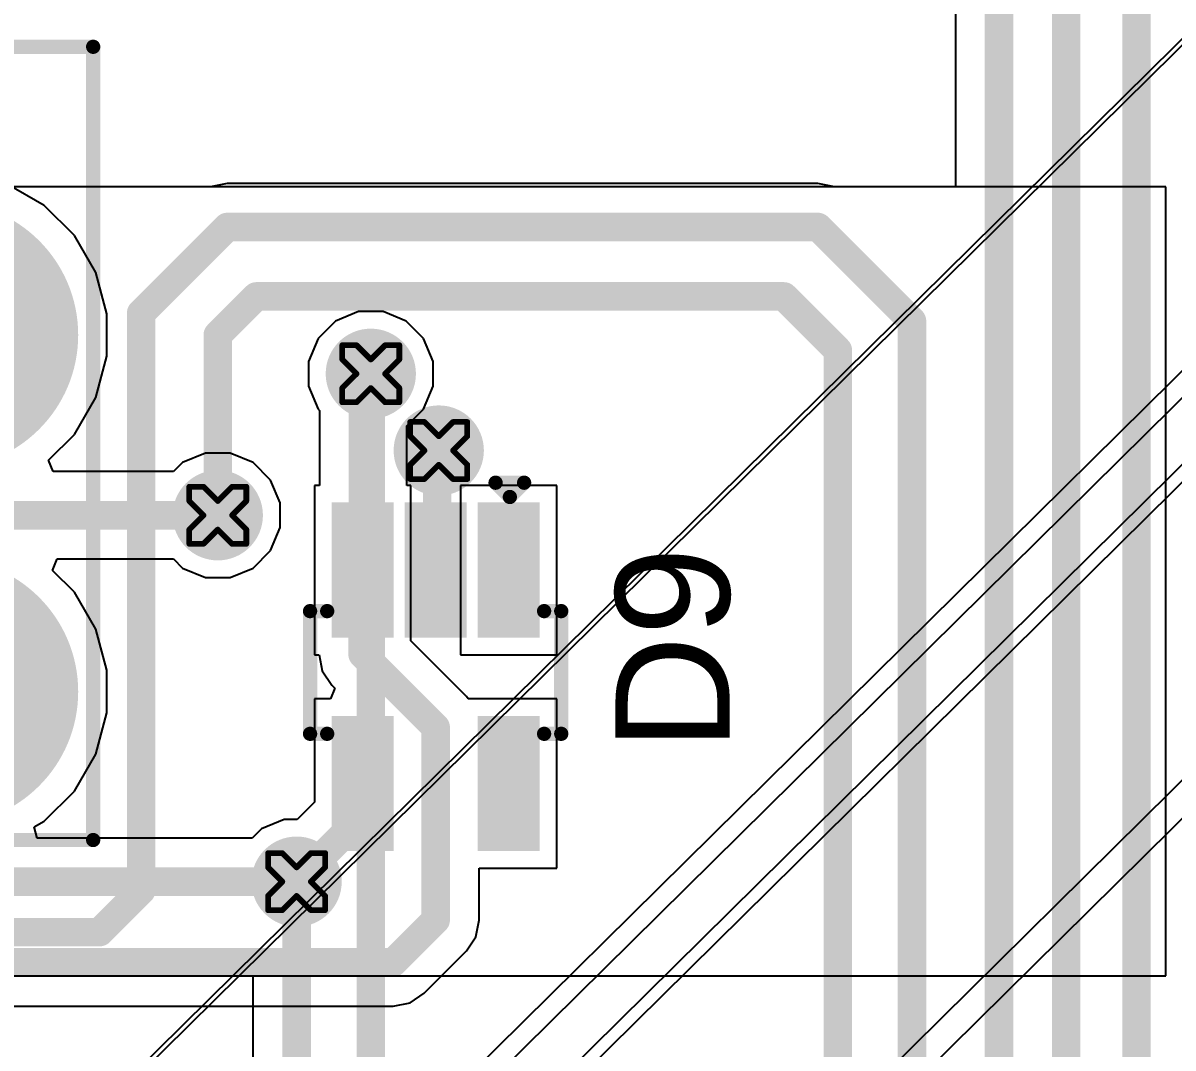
# Model space of a CAD drawing. Header units: inches. Extents: x 0 to 212, y 0 to 208.
# Drawn here: x 4.5546 to 4.9575, y 3.0566 to 3.4158 of the extents above; entities that cross this region are included whole.
import ezdxf

# ---------------------------------------------------------------- set-up
doc = ezdxf.new("R2010")
doc.units = ezdxf.units.IN
doc.header["$MEASUREMENT"] = 0
for name, color, linetype in [('Bottom Layer', 5, 'Continuous'), ('Bottom Solder', 6, 'Continuous'), ('Drill Drawing', 1, 'Continuous'), ('Pad Holes', 156, 'Continuous'), ('Top Layer', 1, 'Continuous'), ('Top Overlay', 2, 'Continuous'), ('Top Paste', 8, 'Continuous'), ('Top Solder', 216, 'Continuous'), ('Via Holes', 16, 'Continuous')]:
    doc.layers.add(name, color=color, linetype=linetype)
doc.styles.add('Arial', font='', dxfattribs={"height": 0.2})
doc.styles.get('Arial').set_extended_font_data('Arial')

# ---------------------------------------------------------------- blocks, each defined once
blk = doc.blocks.new('28_UFQFPN__4_4__11')
at = {"layer": 'Top Solder'}
for p in [(-0.06846, 0.06737), (-0.06255, -0.05074), (-0.05074, 0.08706), (-0.05074, -0.06255), (0.06147, -0.06255), (0.06737, 0.08706), (0.08706, 0.06737), (0.08706, -0.05074)]:
    blk.add_line(p, (207.68418, 205.16589), dxfattribs=at)
blk = doc.blocks.new('TC2030_IDC__106')
at = {"layer": 'Bottom Solder'}
h = blk.add_hatch(color=6, dxfattribs=at)
edge = h.paths.add_edge_path()
edge.add_arc((-0.1, 0.1), 0.004, 0, 360)
h = blk.add_hatch(color=6, dxfattribs=at)
edge = h.paths.add_edge_path()
edge.add_arc((0.025, 0.1), 0.004, 0, 360)
h = blk.add_hatch(color=6, dxfattribs=at)
edge = h.paths.add_edge_path()
edge.add_arc((0.1, 0.04), 0.004, 0, 360)
h = blk.add_hatch(color=6, dxfattribs=at)
edge = h.paths.add_edge_path()
edge.add_arc((-0.1, 0), 0.004, 0, 360)
h = blk.add_hatch(color=6, dxfattribs=at)
edge = h.paths.add_edge_path()
edge.add_arc((0.1, -0.04), 0.004, 0, 360)
h = blk.add_hatch(color=6, dxfattribs=at)
edge = h.paths.add_edge_path()
edge.add_arc((-0.1, -0.1), 0.004, 0, 360)
h = blk.add_hatch(color=6, dxfattribs=at)
edge = h.paths.add_edge_path()
edge.add_arc((0.025, -0.1), 0.004, 0, 360)
at = {"layer": 'Pad Holes'}
h = blk.add_hatch(color=7, dxfattribs=at)
edge = h.paths.add_edge_path()
edge.add_arc((-0.1, 0.1), 0.04675, 0, 360)
h = blk.add_hatch(color=7, dxfattribs=at)
edge = h.paths.add_edge_path()
edge.add_arc((0.025, 0.1), 0.04675, 0, 360)
h = blk.add_hatch(color=7, dxfattribs=at)
edge = h.paths.add_edge_path()
edge.add_arc((0.1, 0.04), 0.01951, 0, 360)
h = blk.add_hatch(color=7, dxfattribs=at)
edge = h.paths.add_edge_path()
edge.add_arc((-0.1, 0), 0.01951, 0, 360)
h = blk.add_hatch(color=7, dxfattribs=at)
edge = h.paths.add_edge_path()
edge.add_arc((0.1, -0.04), 0.01951, 0, 360)
h = blk.add_hatch(color=7, dxfattribs=at)
edge = h.paths.add_edge_path()
edge.add_arc((-0.1, -0.1), 0.04675, 0, 360)
h = blk.add_hatch(color=7, dxfattribs=at)
edge = h.paths.add_edge_path()
edge.add_arc((0.025, -0.1), 0.04675, 0, 360)
at = {"layer": 'Top Layer'}
h = blk.add_hatch(color=1, dxfattribs=at)
edge = h.paths.add_edge_path()
edge.add_arc((-0.05, 0.025), 0.01549, 0, 360)
h = blk.add_hatch(color=1, dxfattribs=at)
edge = h.paths.add_edge_path()
edge.add_arc((0, 0.025), 0.01549, 0, 360)
h = blk.add_hatch(color=1, dxfattribs=at)
edge = h.paths.add_edge_path()
edge.add_arc((0.05, 0.025), 0.01549, 0, 360)
h = blk.add_hatch(color=1, dxfattribs=at)
edge = h.paths.add_edge_path()
edge.add_arc((-0.05, -0.025), 0.01549, 0, 360)
h = blk.add_hatch(color=1, dxfattribs=at)
edge = h.paths.add_edge_path()
edge.add_arc((-0.05, -0.025), 0.01549, 0, 360)
h = blk.add_hatch(color=1, dxfattribs=at)
edge = h.paths.add_edge_path()
edge.add_arc((0, -0.025), 0.01549, 0, 360)
h = blk.add_hatch(color=1, dxfattribs=at)
edge = h.paths.add_edge_path()
edge.add_arc((0.05, -0.025), 0.01549, 0, 360)
at = {"layer": 'Top Paste'}
h = blk.add_hatch(color=8, dxfattribs=at)
edge = h.paths.add_edge_path()
edge.add_arc((-0.05, 0.025), 0.01549, 0, 360)
h = blk.add_hatch(color=8, dxfattribs=at)
edge = h.paths.add_edge_path()
edge.add_arc((0, 0.025), 0.01549, 0, 360)
h = blk.add_hatch(color=8, dxfattribs=at)
edge = h.paths.add_edge_path()
edge.add_arc((0.05, 0.025), 0.01549, 0, 360)
h = blk.add_hatch(color=8, dxfattribs=at)
edge = h.paths.add_edge_path()
edge.add_arc((-0.05, -0.025), 0.01549, 0, 360)
h = blk.add_hatch(color=8, dxfattribs=at)
edge = h.paths.add_edge_path()
edge.add_arc((-0.05, -0.025), 0.01549, 0, 360)
h = blk.add_hatch(color=8, dxfattribs=at)
edge = h.paths.add_edge_path()
edge.add_arc((0, -0.025), 0.01549, 0, 360)
h = blk.add_hatch(color=8, dxfattribs=at)
edge = h.paths.add_edge_path()
edge.add_arc((0.05, -0.025), 0.01549, 0, 360)
at = {"layer": 'Top Solder'}
h = blk.add_hatch(color=216, dxfattribs=at)
edge = h.paths.add_edge_path()
edge.add_arc((-0.1, 0.1), 0.004, 0, 360)
h = blk.add_hatch(color=216, dxfattribs=at)
edge = h.paths.add_edge_path()
edge.add_arc((0.025, 0.1), 0.004, 0, 360)
h = blk.add_hatch(color=216, dxfattribs=at)
edge = h.paths.add_edge_path()
edge.add_arc((-0.05, 0.025), 0.01949, 0, 360)
h = blk.add_hatch(color=216, dxfattribs=at)
edge = h.paths.add_edge_path()
edge.add_arc((0, 0.025), 0.01949, 0, 360)
h = blk.add_hatch(color=216, dxfattribs=at)
edge = h.paths.add_edge_path()
edge.add_arc((0.05, 0.025), 0.01949, 0, 360)
h = blk.add_hatch(color=216, dxfattribs=at)
edge = h.paths.add_edge_path()
edge.add_arc((0.1, 0.04), 0.004, 0, 360)
h = blk.add_hatch(color=216, dxfattribs=at)
edge = h.paths.add_edge_path()
edge.add_arc((-0.1, 0), 0.004, 0, 360)
h = blk.add_hatch(color=216, dxfattribs=at)
edge = h.paths.add_edge_path()
edge.add_arc((-0.05, -0.025), 0.01949, 0, 360)
h = blk.add_hatch(color=216, dxfattribs=at)
edge = h.paths.add_edge_path()
edge.add_arc((-0.05, -0.025), 0.01949, 0, 360)
h = blk.add_hatch(color=216, dxfattribs=at)
edge = h.paths.add_edge_path()
edge.add_arc((0, -0.025), 0.01949, 0, 360)
h = blk.add_hatch(color=216, dxfattribs=at)
edge = h.paths.add_edge_path()
edge.add_arc((0.05, -0.025), 0.01949, 0, 360)
h = blk.add_hatch(color=216, dxfattribs=at)
edge = h.paths.add_edge_path()
edge.add_arc((0.1, -0.04), 0.004, 0, 360)
h = blk.add_hatch(color=216, dxfattribs=at)
edge = h.paths.add_edge_path()
edge.add_arc((-0.1, -0.1), 0.004, 0, 360)
h = blk.add_hatch(color=216, dxfattribs=at)
edge = h.paths.add_edge_path()
edge.add_arc((0.025, -0.1), 0.004, 0, 360)
at = {"layer": 'Top Overlay'}
for points in [[(-0.152, 0.152, 0.005, 0.005, 0), (0.126, 0.152, 0.005, 0.005, 0)], [(-0.152, 0.152, 0.005, 0.005, 0), (-0.152, -0.152, 0.005, 0.005, 0)], [(0.126, 0.152, 0.005, 0.005, 0), (0.126, -0.152, 0.005, 0.005, 0)], [(-0.05, -0.046, 0.005, 0.005, 0), (-0.055, -0.051, 0.005, 0.005, 0)], [(-0.05, -0.046, 0.005, 0.005, 0), (-0.045, -0.051, 0.005, 0.005, 0)], [(-0.055, -0.051, 0.005, 0.005, 0), (-0.045, -0.051, 0.005, 0.005, 0)], [(-0.152, -0.152, 0.005, 0.005, 0), (0.126, -0.152, 0.005, 0.005, 0)]]:
    blk.add_lwpolyline(points, format="xyseb", dxfattribs=at)
for points in [[(-0.15325, 0.152, 0.0025, 0.0025, 1), (-0.15075, 0.152, 0.0025, 0.0025, 1)], [(-0.15325, 0.152, 0.0025, 0.0025, 1), (-0.15075, 0.152, 0.0025, 0.0025, 1)], [(0.12475, 0.152, 0.0025, 0.0025, 1), (0.12725, 0.152, 0.0025, 0.0025, 1)], [(0.12475, 0.152, 0.0025, 0.0025, 1), (0.12725, 0.152, 0.0025, 0.0025, 1)], [(-0.05125, -0.046, 0.0025, 0.0025, 1), (-0.04875, -0.046, 0.0025, 0.0025, 1)], [(-0.05125, -0.046, 0.0025, 0.0025, 1), (-0.04875, -0.046, 0.0025, 0.0025, 1)], [(-0.05625, -0.051, 0.0025, 0.0025, 1), (-0.05375, -0.051, 0.0025, 0.0025, 1)], [(-0.05625, -0.051, 0.0025, 0.0025, 1), (-0.05375, -0.051, 0.0025, 0.0025, 1)], [(-0.04625, -0.051, 0.0025, 0.0025, 1), (-0.04375, -0.051, 0.0025, 0.0025, 1)], [(-0.04625, -0.051, 0.0025, 0.0025, 1), (-0.04375, -0.051, 0.0025, 0.0025, 1)], [(-0.15325, -0.152, 0.0025, 0.0025, 1), (-0.15075, -0.152, 0.0025, 0.0025, 1)], [(-0.15325, -0.152, 0.0025, 0.0025, 1), (-0.15075, -0.152, 0.0025, 0.0025, 1)], [(0.12475, -0.152, 0.0025, 0.0025, 1), (0.12725, -0.152, 0.0025, 0.0025, 1)], [(0.12475, -0.152, 0.0025, 0.0025, 1), (0.12725, -0.152, 0.0025, 0.0025, 1)]]:
    blk.add_lwpolyline(points, format="xyseb", close=True, dxfattribs=at)
blk = doc.blocks.new('SOT_323_5_114')
at = {"layer": 'Top Layer'}
for points in [[(-0.05709, 0.03248), (-0.01772, 0.03248), (-0.01772, 0.0187), (-0.05709, 0.0187)], [(0.01772, 0.03248), (0.05709, 0.03248), (0.05709, 0.0187), (0.01772, 0.0187)], [(-0.05709, 0.00689), (-0.01772, 0.00689), (-0.01772, -0.00689), (-0.05709, -0.00689)], [(-0.05709, -0.0187), (-0.01772, -0.0187), (-0.01772, -0.03248), (-0.05709, -0.03248)], [(0.01772, -0.0187), (0.05709, -0.0187), (0.05709, -0.03248), (0.01772, -0.03248)]]:
    blk.add_hatch(color=1, dxfattribs=at).paths.add_polyline_path(points)
at = {"layer": 'Top Paste'}
for points in [[(-0.05709, 0.03248), (-0.01772, 0.03248), (-0.01772, 0.0187), (-0.05709, 0.0187)], [(0.01772, 0.03248), (0.05709, 0.03248), (0.05709, 0.0187), (0.01772, 0.0187)], [(-0.05709, 0.00689), (-0.01772, 0.00689), (-0.01772, -0.00689), (-0.05709, -0.00689)], [(-0.05709, -0.0187), (-0.01772, -0.0187), (-0.01772, -0.03248), (-0.05709, -0.03248)], [(0.01772, -0.0187), (0.05709, -0.0187), (0.05709, -0.03248), (0.01772, -0.03248)]]:
    blk.add_hatch(color=8, dxfattribs=at).paths.add_polyline_path(points)
at = {"layer": 'Top Solder'}
for points in [[(-0.06109, 0.03648), (-0.01372, 0.03648), (-0.01372, 0.0147), (-0.06109, 0.0147)], [(0.01372, 0.03648), (0.06109, 0.03648), (0.06109, 0.0147), (0.01372, 0.0147)], [(-0.06109, 0.01089), (-0.01372, 0.01089), (-0.01372, -0.01089), (-0.06109, -0.01089)], [(-0.06109, -0.0147), (-0.01372, -0.0147), (-0.01372, -0.03648), (-0.06109, -0.03648)], [(0.01372, -0.0147), (0.06109, -0.0147), (0.06109, -0.03648), (0.01372, -0.03648)]]:
    blk.add_hatch(color=216, dxfattribs=at).paths.add_polyline_path(points)
at = {"layer": 'Top Overlay'}
for points in [[(-0.023, 0.038, 0.005, 0.005, 0), (-0.023, 0.044, 0.005, 0.005, 0)], [(0.02, 0.044, 0.005, 0.005, 0), (-0.023, 0.044, 0.005, 0.005, 0)], [(0.02, 0.038, 0.005, 0.005, 0), (0.02, 0.044, 0.005, 0.005, 0)], [(-0.063, 0.026, 0.005, 0.005, 0), (-0.068, 0.031, 0.005, 0.005, 0)], [(-0.068, 0.021, 0.005, 0.005, 0), (-0.068, 0.031, 0.005, 0.005, 0)], [(-0.068, 0.021, 0.005, 0.005, 0), (-0.063, 0.026, 0.005, 0.005, 0)], [(-0.023, -0.044, 0.005, 0.005, 0), (-0.023, -0.038, 0.005, 0.005, 0)], [(0.02, -0.044, 0.005, 0.005, 0), (0.02, -0.038, 0.005, 0.005, 0)], [(0.02, -0.044, 0.005, 0.005, 0), (-0.023, -0.044, 0.005, 0.005, 0)]]:
    blk.add_lwpolyline(points, format="xyseb", dxfattribs=at)
for points in [[(-0.02425, 0.044, 0.0025, 0.0025, 1), (-0.02175, 0.044, 0.0025, 0.0025, 1)], [(-0.02425, 0.044, 0.0025, 0.0025, 1), (-0.02175, 0.044, 0.0025, 0.0025, 1)], [(0.01875, 0.044, 0.0025, 0.0025, 1), (0.02125, 0.044, 0.0025, 0.0025, 1)], [(0.01875, 0.044, 0.0025, 0.0025, 1), (0.02125, 0.044, 0.0025, 0.0025, 1)], [(-0.02425, 0.038, 0.0025, 0.0025, 1), (-0.02175, 0.038, 0.0025, 0.0025, 1)], [(0.01875, 0.038, 0.0025, 0.0025, 1), (0.02125, 0.038, 0.0025, 0.0025, 1)], [(-0.06925, 0.031, 0.0025, 0.0025, 1), (-0.06675, 0.031, 0.0025, 0.0025, 1)], [(-0.06925, 0.031, 0.0025, 0.0025, 1), (-0.06675, 0.031, 0.0025, 0.0025, 1)], [(-0.06425, 0.026, 0.0025, 0.0025, 1), (-0.06175, 0.026, 0.0025, 0.0025, 1)], [(-0.06425, 0.026, 0.0025, 0.0025, 1), (-0.06175, 0.026, 0.0025, 0.0025, 1)], [(-0.06925, 0.021, 0.0025, 0.0025, 1), (-0.06675, 0.021, 0.0025, 0.0025, 1)], [(-0.06925, 0.021, 0.0025, 0.0025, 1), (-0.06675, 0.021, 0.0025, 0.0025, 1)], [(-0.02425, -0.038, 0.0025, 0.0025, 1), (-0.02175, -0.038, 0.0025, 0.0025, 1)], [(0.01875, -0.038, 0.0025, 0.0025, 1), (0.02125, -0.038, 0.0025, 0.0025, 1)], [(-0.02425, -0.044, 0.0025, 0.0025, 1), (-0.02175, -0.044, 0.0025, 0.0025, 1)], [(-0.02425, -0.044, 0.0025, 0.0025, 1), (-0.02175, -0.044, 0.0025, 0.0025, 1)], [(0.01875, -0.044, 0.0025, 0.0025, 1), (0.02125, -0.044, 0.0025, 0.0025, 1)], [(0.01875, -0.044, 0.0025, 0.0025, 1), (0.02125, -0.044, 0.0025, 0.0025, 1)]]:
    blk.add_lwpolyline(points, format="xyseb", close=True, dxfattribs=at)

msp = doc.modelspace()

# ---------------------------------------------------------------- hatches: boundary and pattern name
at = {"layer": 'Bottom Layer'}
h = msp.add_hatch(color=5, dxfattribs=at)
edge = h.paths.add_edge_path()
edge.add_arc((4.67642, 3.29289), 0.01181, 0, 360)
h = msp.add_hatch(color=5, dxfattribs=at)
edge = h.paths.add_edge_path()
edge.add_arc((4.70023, 3.26599), 0.01181, 0, 360)
h = msp.add_hatch(color=5, dxfattribs=at)
edge = h.paths.add_edge_path()
edge.add_arc((4.62281, 3.24329), 0.01181, 0, 360)
h = msp.add_hatch(color=5, dxfattribs=at)
edge = h.paths.add_edge_path()
edge.add_arc((4.65042, 3.11489), 0.01181, 0, 360)
at = {"layer": 'Bottom Solder'}
h = msp.add_hatch(color=6, dxfattribs=at)
edge = h.paths.add_edge_path()
edge.add_arc((4.67642, 3.29289), 0.01581, 0, 360)
h = msp.add_hatch(color=6, dxfattribs=at)
edge = h.paths.add_edge_path()
edge.add_arc((4.70023, 3.26599), 0.01581, 0, 360)
h = msp.add_hatch(color=6, dxfattribs=at)
edge = h.paths.add_edge_path()
edge.add_arc((4.62281, 3.24329), 0.01581, 0, 360)
h = msp.add_hatch(color=6, dxfattribs=at)
edge = h.paths.add_edge_path()
edge.add_arc((4.65042, 3.11489), 0.01581, 0, 360)
at = {"layer": 'Top Layer'}
h = msp.add_hatch(color=1, dxfattribs=at)
edge = h.paths.add_edge_path()
edge.add_arc((4.67642, 3.29289), 0.01181, 0, 360)
h = msp.add_hatch(color=1, dxfattribs=at)
edge = h.paths.add_edge_path()
edge.add_arc((4.70023, 3.26599), 0.01181, 0, 360)
h = msp.add_hatch(color=1, dxfattribs=at)
edge = h.paths.add_edge_path()
edge.add_arc((4.62281, 3.24329), 0.01181, 0, 360)
h = msp.add_hatch(color=1, dxfattribs=at)
edge = h.paths.add_edge_path()
edge.add_arc((4.65042, 3.11489), 0.01181, 0, 360)
at = {"layer": 'Top Solder'}
h = msp.add_hatch(color=216, dxfattribs=at)
edge = h.paths.add_edge_path()
edge.add_arc((4.67642, 3.29289), 0.01581, 0, 360)
h = msp.add_hatch(color=216, dxfattribs=at)
edge = h.paths.add_edge_path()
edge.add_arc((4.70023, 3.26599), 0.01581, 0, 360)
h = msp.add_hatch(color=216, dxfattribs=at)
edge = h.paths.add_edge_path()
edge.add_arc((4.62281, 3.24329), 0.01581, 0, 360)
h = msp.add_hatch(color=216, dxfattribs=at)
edge = h.paths.add_edge_path()
edge.add_arc((4.65042, 3.11489), 0.01581, 0, 360)
at = {"layer": 'Via Holes'}
h = msp.add_hatch(color=7, dxfattribs=at)
edge = h.paths.add_edge_path()
edge.add_arc((4.67642, 3.29289), 0.00591, 0, 360)
h = msp.add_hatch(color=7, dxfattribs=at)
edge = h.paths.add_edge_path()
edge.add_arc((4.70023, 3.26599), 0.00591, 0, 360)
h = msp.add_hatch(color=7, dxfattribs=at)
edge = h.paths.add_edge_path()
edge.add_arc((4.62281, 3.24329), 0.00591, 0, 360)
h = msp.add_hatch(color=7, dxfattribs=at)
edge = h.paths.add_edge_path()
edge.add_arc((4.65042, 3.11489), 0.00591, 0, 360)

# ---------------------------------------------------------------- linework, layer by layer
at = {"layer": 'Bottom Layer'}
for p, q in [((4.88127, 3.79868), (4.88127, 3.35846)), ((4.955, 3.35846), (4.52715, 3.35846)), ((4.62028, 3.35846), (4.55062, 3.35846)), ((4.62614, 3.35962), (4.62028, 3.35846)), ((4.83307, 3.35962), (4.62614, 3.35962)), ((4.83892, 3.35846), (4.83307, 3.35962)), ((4.88127, 3.35846), (4.83892, 3.35846)), ((4.955, 3.08188), (4.955, 3.35846)), ((4.52714, 3.08188), (4.955, 3.08188)), ((4.52714, 3.08188), (4.63513, 3.08188)), ((4.63513, 3.08188), (4.63513, 3.01515))]:
    msp.add_line(p, q, dxfattribs=at)
for points in [[(4.92005, 2.48245, 0.01, 0.01, 0), (4.92005, 3.82028, 0.01, 0.01, 0)], [(4.89656, 2.51014, 0.01, 0.01, 0), (4.89656, 3.79868, 0.01, 0.01, 0)], [(4.9447, 2.46434, 0.01, 0.01, 0), (4.9447, 3.63234, 0.01, 0.01, 0)], [(4.59597, 3.31417, 0.01, 0.01, 0), (4.62614, 3.34433, 0.01, 0.01, 0)], [(4.62614, 3.34433, 0.01, 0.01, 0), (4.83307, 3.34433, 0.01, 0.01, 0)], [(4.83307, 3.34433, 0.01, 0.01, 0), (4.86604, 3.31136, 0.01, 0.01, 0)], [(4.62281, 3.30648, 0.01, 0.01, 0), (4.63633, 3.32, 0.01, 0.01, 0)], [(4.63633, 3.32, 0.01, 0.01, 0), (4.82116, 3.32, 0.01, 0.01, 0)], [(4.82116, 3.32, 0.01, 0.01, 0), (4.84006, 3.3011, 0.01, 0.01, 0)], [(4.59597, 3.11178, 0.01, 0.01, 0), (4.59597, 3.31417, 0.01, 0.01, 0)], [(4.86604, 2.78424, 0.01, 0.01, 0), (4.86604, 3.31136, 0.01, 0.01, 0)], [(4.62281, 3.24329, 0.01, 0.01, 0), (4.62281, 3.30648, 0.01, 0.01, 0)], [(4.84006, 2.62206, 0.01, 0.01, 0), (4.84006, 3.3011, 0.01, 0.01, 0)], [(4.67642, 2.96964, 0.01, 0.01, 0), (4.67642, 3.29289, 0.01, 0.01, 0)], [(4.65042, 2.91657, 0.01, 0.01, 0), (4.65042, 3.11489, 0.01, 0.01, 0)], [(4.58139, 3.0972, 0.01, 0.01, 0), (4.59597, 3.11178, 0.01, 0.01, 0)], [(4.40318, 3.0972, 0.01, 0.01, 0), (4.58139, 3.0972, 0.01, 0.01, 0)]]:
    msp.add_lwpolyline(points, format="xyseb", dxfattribs=at)
for points in [[(4.62364, 3.34433, 0.005, 0.005, 1), (4.62864, 3.34433, 0.005, 0.005, 1)], [(4.62364, 3.34433, 0.005, 0.005, 1), (4.62864, 3.34433, 0.005, 0.005, 1)], [(4.83057, 3.34433, 0.005, 0.005, 1), (4.83557, 3.34433, 0.005, 0.005, 1)], [(4.83057, 3.34433, 0.005, 0.005, 1), (4.83557, 3.34433, 0.005, 0.005, 1)], [(4.63383, 3.32, 0.005, 0.005, 1), (4.63883, 3.32, 0.005, 0.005, 1)], [(4.63383, 3.32, 0.005, 0.005, 1), (4.63883, 3.32, 0.005, 0.005, 1)], [(4.81866, 3.32, 0.005, 0.005, 1), (4.82366, 3.32, 0.005, 0.005, 1)], [(4.81866, 3.32, 0.005, 0.005, 1), (4.82366, 3.32, 0.005, 0.005, 1)], [(4.59347, 3.31417, 0.005, 0.005, 1), (4.59847, 3.31417, 0.005, 0.005, 1)], [(4.59347, 3.31417, 0.005, 0.005, 1), (4.59847, 3.31417, 0.005, 0.005, 1)], [(4.86354, 3.31136, 0.005, 0.005, 1), (4.86854, 3.31136, 0.005, 0.005, 1)], [(4.86354, 3.31136, 0.005, 0.005, 1), (4.86854, 3.31136, 0.005, 0.005, 1)], [(4.62031, 3.30648, 0.005, 0.005, 1), (4.62531, 3.30648, 0.005, 0.005, 1)], [(4.62031, 3.30648, 0.005, 0.005, 1), (4.62531, 3.30648, 0.005, 0.005, 1)], [(4.83756, 3.3011, 0.005, 0.005, 1), (4.84256, 3.3011, 0.005, 0.005, 1)], [(4.83756, 3.3011, 0.005, 0.005, 1), (4.84256, 3.3011, 0.005, 0.005, 1)], [(4.67392, 3.29289, 0.005, 0.005, 1), (4.67892, 3.29289, 0.005, 0.005, 1)], [(4.62031, 3.24329, 0.005, 0.005, 1), (4.62531, 3.24329, 0.005, 0.005, 1)], [(4.64792, 3.11489, 0.005, 0.005, 1), (4.65292, 3.11489, 0.005, 0.005, 1)], [(4.59347, 3.11178, 0.005, 0.005, 1), (4.59847, 3.11178, 0.005, 0.005, 1)], [(4.59347, 3.11178, 0.005, 0.005, 1), (4.59847, 3.11178, 0.005, 0.005, 1)], [(4.57889, 3.0972, 0.005, 0.005, 1), (4.58389, 3.0972, 0.005, 0.005, 1)], [(4.57889, 3.0972, 0.005, 0.005, 1), (4.58389, 3.0972, 0.005, 0.005, 1)]]:
    msp.add_lwpolyline(points, format="xyseb", close=True, dxfattribs=at)
at = {"layer": 'Drill Drawing'}
for points in [[(4.66642, 3.29789, 0.002, 0.002, 0), (4.66642, 3.30289, 0.002, 0.002, 0)], [(4.66642, 3.30289, 0.002, 0.002, 0), (4.67142, 3.30289, 0.002, 0.002, 0)], [(4.67142, 3.30289, 0.002, 0.002, 0), (4.67642, 3.29789, 0.002, 0.002, 0)], [(4.67642, 3.29789, 0.002, 0.002, 0), (4.68142, 3.30289, 0.002, 0.002, 0)], [(4.68142, 3.30289, 0.002, 0.002, 0), (4.68642, 3.30289, 0.002, 0.002, 0)], [(4.68642, 3.29789, 0.002, 0.002, 0), (4.68642, 3.30289, 0.002, 0.002, 0)], [(4.66642, 3.29789, 0.002, 0.002, 0), (4.67142, 3.29289, 0.002, 0.002, 0)], [(4.68142, 3.29289, 0.002, 0.002, 0), (4.68642, 3.29789, 0.002, 0.002, 0)], [(4.66642, 3.28789, 0.002, 0.002, 0), (4.67142, 3.29289, 0.002, 0.002, 0)], [(4.68142, 3.29289, 0.002, 0.002, 0), (4.68642, 3.28789, 0.002, 0.002, 0)], [(4.66642, 3.28289, 0.002, 0.002, 0), (4.66642, 3.28789, 0.002, 0.002, 0)], [(4.67142, 3.28289, 0.002, 0.002, 0), (4.67642, 3.28789, 0.002, 0.002, 0)], [(4.67642, 3.28789, 0.002, 0.002, 0), (4.68142, 3.28289, 0.002, 0.002, 0)], [(4.68642, 3.28289, 0.002, 0.002, 0), (4.68642, 3.28789, 0.002, 0.002, 0)], [(4.66642, 3.28289, 0.002, 0.002, 0), (4.67142, 3.28289, 0.002, 0.002, 0)], [(4.68142, 3.28289, 0.002, 0.002, 0), (4.68642, 3.28289, 0.002, 0.002, 0)], [(4.69023, 3.27099, 0.002, 0.002, 0), (4.69023, 3.27599, 0.002, 0.002, 0)], [(4.69023, 3.27599, 0.002, 0.002, 0), (4.69523, 3.27599, 0.002, 0.002, 0)], [(4.69523, 3.27599, 0.002, 0.002, 0), (4.70023, 3.27099, 0.002, 0.002, 0)], [(4.70023, 3.27099, 0.002, 0.002, 0), (4.70523, 3.27599, 0.002, 0.002, 0)], [(4.70523, 3.27599, 0.002, 0.002, 0), (4.71023, 3.27599, 0.002, 0.002, 0)], [(4.71023, 3.27099, 0.002, 0.002, 0), (4.71023, 3.27599, 0.002, 0.002, 0)], [(4.69023, 3.27099, 0.002, 0.002, 0), (4.69523, 3.26599, 0.002, 0.002, 0)], [(4.70523, 3.26599, 0.002, 0.002, 0), (4.71023, 3.27099, 0.002, 0.002, 0)], [(4.69023, 3.26099, 0.002, 0.002, 0), (4.69523, 3.26599, 0.002, 0.002, 0)], [(4.70523, 3.26599, 0.002, 0.002, 0), (4.71023, 3.26099, 0.002, 0.002, 0)], [(4.69023, 3.25599, 0.002, 0.002, 0), (4.69023, 3.26099, 0.002, 0.002, 0)], [(4.69523, 3.25599, 0.002, 0.002, 0), (4.70023, 3.26099, 0.002, 0.002, 0)], [(4.70023, 3.26099, 0.002, 0.002, 0), (4.70523, 3.25599, 0.002, 0.002, 0)], [(4.71023, 3.25599, 0.002, 0.002, 0), (4.71023, 3.26099, 0.002, 0.002, 0)], [(4.69023, 3.25599, 0.002, 0.002, 0), (4.69523, 3.25599, 0.002, 0.002, 0)], [(4.70523, 3.25599, 0.002, 0.002, 0), (4.71023, 3.25599, 0.002, 0.002, 0)], [(4.61281, 3.24829, 0.002, 0.002, 0), (4.61281, 3.25329, 0.002, 0.002, 0)], [(4.61281, 3.25329, 0.002, 0.002, 0), (4.61781, 3.25329, 0.002, 0.002, 0)], [(4.61781, 3.25329, 0.002, 0.002, 0), (4.62281, 3.24829, 0.002, 0.002, 0)], [(4.62281, 3.24829, 0.002, 0.002, 0), (4.62781, 3.25329, 0.002, 0.002, 0)], [(4.62781, 3.25329, 0.002, 0.002, 0), (4.63281, 3.25329, 0.002, 0.002, 0)], [(4.63281, 3.24829, 0.002, 0.002, 0), (4.63281, 3.25329, 0.002, 0.002, 0)], [(4.61281, 3.24829, 0.002, 0.002, 0), (4.61781, 3.24329, 0.002, 0.002, 0)], [(4.62781, 3.24329, 0.002, 0.002, 0), (4.63281, 3.24829, 0.002, 0.002, 0)], [(4.61281, 3.23829, 0.002, 0.002, 0), (4.61781, 3.24329, 0.002, 0.002, 0)], [(4.62781, 3.24329, 0.002, 0.002, 0), (4.63281, 3.23829, 0.002, 0.002, 0)], [(4.61281, 3.23329, 0.002, 0.002, 0), (4.61281, 3.23829, 0.002, 0.002, 0)], [(4.61781, 3.23329, 0.002, 0.002, 0), (4.62281, 3.23829, 0.002, 0.002, 0)], [(4.62281, 3.23829, 0.002, 0.002, 0), (4.62781, 3.23329, 0.002, 0.002, 0)], [(4.63281, 3.23329, 0.002, 0.002, 0), (4.63281, 3.23829, 0.002, 0.002, 0)], [(4.61281, 3.23329, 0.002, 0.002, 0), (4.61781, 3.23329, 0.002, 0.002, 0)], [(4.62781, 3.23329, 0.002, 0.002, 0), (4.63281, 3.23329, 0.002, 0.002, 0)], [(4.64042, 3.11989, 0.002, 0.002, 0), (4.64042, 3.12489, 0.002, 0.002, 0)], [(4.64042, 3.12489, 0.002, 0.002, 0), (4.64542, 3.12489, 0.002, 0.002, 0)], [(4.64542, 3.12489, 0.002, 0.002, 0), (4.65042, 3.11989, 0.002, 0.002, 0)], [(4.65042, 3.11989, 0.002, 0.002, 0), (4.65542, 3.12489, 0.002, 0.002, 0)], [(4.65542, 3.12489, 0.002, 0.002, 0), (4.66042, 3.12489, 0.002, 0.002, 0)], [(4.66042, 3.11989, 0.002, 0.002, 0), (4.66042, 3.12489, 0.002, 0.002, 0)], [(4.64042, 3.11989, 0.002, 0.002, 0), (4.64542, 3.11489, 0.002, 0.002, 0)], [(4.65542, 3.11489, 0.002, 0.002, 0), (4.66042, 3.11989, 0.002, 0.002, 0)], [(4.64042, 3.10989, 0.002, 0.002, 0), (4.64542, 3.11489, 0.002, 0.002, 0)], [(4.65542, 3.11489, 0.002, 0.002, 0), (4.66042, 3.10989, 0.002, 0.002, 0)], [(4.64042, 3.10489, 0.002, 0.002, 0), (4.64042, 3.10989, 0.002, 0.002, 0)], [(4.64542, 3.10489, 0.002, 0.002, 0), (4.65042, 3.10989, 0.002, 0.002, 0)], [(4.65042, 3.10989, 0.002, 0.002, 0), (4.65542, 3.10489, 0.002, 0.002, 0)], [(4.66042, 3.10489, 0.002, 0.002, 0), (4.66042, 3.10989, 0.002, 0.002, 0)], [(4.64042, 3.10489, 0.002, 0.002, 0), (4.64542, 3.10489, 0.002, 0.002, 0)], [(4.65542, 3.10489, 0.002, 0.002, 0), (4.66042, 3.10489, 0.002, 0.002, 0)]]:
    msp.add_lwpolyline(points, format="xyseb", dxfattribs=at)
for points in [[(4.66592, 3.30289, 0.001, 0.001, 1), (4.66692, 3.30289, 0.001, 0.001, 1)], [(4.66592, 3.30289, 0.001, 0.001, 1), (4.66692, 3.30289, 0.001, 0.001, 1)], [(4.67092, 3.30289, 0.001, 0.001, 1), (4.67192, 3.30289, 0.001, 0.001, 1)], [(4.67092, 3.30289, 0.001, 0.001, 1), (4.67192, 3.30289, 0.001, 0.001, 1)], [(4.68092, 3.30289, 0.001, 0.001, 1), (4.68192, 3.30289, 0.001, 0.001, 1)], [(4.68092, 3.30289, 0.001, 0.001, 1), (4.68192, 3.30289, 0.001, 0.001, 1)], [(4.68592, 3.30289, 0.001, 0.001, 1), (4.68692, 3.30289, 0.001, 0.001, 1)], [(4.68592, 3.30289, 0.001, 0.001, 1), (4.68692, 3.30289, 0.001, 0.001, 1)], [(4.66592, 3.29789, 0.001, 0.001, 1), (4.66692, 3.29789, 0.001, 0.001, 1)], [(4.66592, 3.29789, 0.001, 0.001, 1), (4.66692, 3.29789, 0.001, 0.001, 1)], [(4.67592, 3.29789, 0.001, 0.001, 1), (4.67692, 3.29789, 0.001, 0.001, 1)], [(4.67592, 3.29789, 0.001, 0.001, 1), (4.67692, 3.29789, 0.001, 0.001, 1)], [(4.68592, 3.29789, 0.001, 0.001, 1), (4.68692, 3.29789, 0.001, 0.001, 1)], [(4.68592, 3.29789, 0.001, 0.001, 1), (4.68692, 3.29789, 0.001, 0.001, 1)], [(4.67092, 3.29289, 0.001, 0.001, 1), (4.67192, 3.29289, 0.001, 0.001, 1)], [(4.67092, 3.29289, 0.001, 0.001, 1), (4.67192, 3.29289, 0.001, 0.001, 1)], [(4.68092, 3.29289, 0.001, 0.001, 1), (4.68192, 3.29289, 0.001, 0.001, 1)], [(4.68092, 3.29289, 0.001, 0.001, 1), (4.68192, 3.29289, 0.001, 0.001, 1)], [(4.66592, 3.28789, 0.001, 0.001, 1), (4.66692, 3.28789, 0.001, 0.001, 1)], [(4.66592, 3.28789, 0.001, 0.001, 1), (4.66692, 3.28789, 0.001, 0.001, 1)], [(4.67592, 3.28789, 0.001, 0.001, 1), (4.67692, 3.28789, 0.001, 0.001, 1)], [(4.67592, 3.28789, 0.001, 0.001, 1), (4.67692, 3.28789, 0.001, 0.001, 1)], [(4.68592, 3.28789, 0.001, 0.001, 1), (4.68692, 3.28789, 0.001, 0.001, 1)], [(4.68592, 3.28789, 0.001, 0.001, 1), (4.68692, 3.28789, 0.001, 0.001, 1)], [(4.66592, 3.28289, 0.001, 0.001, 1), (4.66692, 3.28289, 0.001, 0.001, 1)], [(4.66592, 3.28289, 0.001, 0.001, 1), (4.66692, 3.28289, 0.001, 0.001, 1)], [(4.67092, 3.28289, 0.001, 0.001, 1), (4.67192, 3.28289, 0.001, 0.001, 1)], [(4.67092, 3.28289, 0.001, 0.001, 1), (4.67192, 3.28289, 0.001, 0.001, 1)], [(4.68092, 3.28289, 0.001, 0.001, 1), (4.68192, 3.28289, 0.001, 0.001, 1)], [(4.68092, 3.28289, 0.001, 0.001, 1), (4.68192, 3.28289, 0.001, 0.001, 1)], [(4.68592, 3.28289, 0.001, 0.001, 1), (4.68692, 3.28289, 0.001, 0.001, 1)], [(4.68592, 3.28289, 0.001, 0.001, 1), (4.68692, 3.28289, 0.001, 0.001, 1)], [(4.68973, 3.27599, 0.001, 0.001, 1), (4.69073, 3.27599, 0.001, 0.001, 1)], [(4.68973, 3.27599, 0.001, 0.001, 1), (4.69073, 3.27599, 0.001, 0.001, 1)], [(4.69473, 3.27599, 0.001, 0.001, 1), (4.69573, 3.27599, 0.001, 0.001, 1)], [(4.69473, 3.27599, 0.001, 0.001, 1), (4.69573, 3.27599, 0.001, 0.001, 1)], [(4.70473, 3.27599, 0.001, 0.001, 1), (4.70573, 3.27599, 0.001, 0.001, 1)], [(4.70473, 3.27599, 0.001, 0.001, 1), (4.70573, 3.27599, 0.001, 0.001, 1)], [(4.70973, 3.27599, 0.001, 0.001, 1), (4.71073, 3.27599, 0.001, 0.001, 1)], [(4.70973, 3.27599, 0.001, 0.001, 1), (4.71073, 3.27599, 0.001, 0.001, 1)], [(4.68973, 3.27099, 0.001, 0.001, 1), (4.69073, 3.27099, 0.001, 0.001, 1)], [(4.68973, 3.27099, 0.001, 0.001, 1), (4.69073, 3.27099, 0.001, 0.001, 1)], [(4.69973, 3.27099, 0.001, 0.001, 1), (4.70073, 3.27099, 0.001, 0.001, 1)], [(4.69973, 3.27099, 0.001, 0.001, 1), (4.70073, 3.27099, 0.001, 0.001, 1)], [(4.70973, 3.27099, 0.001, 0.001, 1), (4.71073, 3.27099, 0.001, 0.001, 1)], [(4.70973, 3.27099, 0.001, 0.001, 1), (4.71073, 3.27099, 0.001, 0.001, 1)], [(4.69473, 3.26599, 0.001, 0.001, 1), (4.69573, 3.26599, 0.001, 0.001, 1)], [(4.69473, 3.26599, 0.001, 0.001, 1), (4.69573, 3.26599, 0.001, 0.001, 1)], [(4.70473, 3.26599, 0.001, 0.001, 1), (4.70573, 3.26599, 0.001, 0.001, 1)], [(4.70473, 3.26599, 0.001, 0.001, 1), (4.70573, 3.26599, 0.001, 0.001, 1)], [(4.68973, 3.26099, 0.001, 0.001, 1), (4.69073, 3.26099, 0.001, 0.001, 1)], [(4.68973, 3.26099, 0.001, 0.001, 1), (4.69073, 3.26099, 0.001, 0.001, 1)], [(4.69973, 3.26099, 0.001, 0.001, 1), (4.70073, 3.26099, 0.001, 0.001, 1)], [(4.69973, 3.26099, 0.001, 0.001, 1), (4.70073, 3.26099, 0.001, 0.001, 1)], [(4.70973, 3.26099, 0.001, 0.001, 1), (4.71073, 3.26099, 0.001, 0.001, 1)], [(4.70973, 3.26099, 0.001, 0.001, 1), (4.71073, 3.26099, 0.001, 0.001, 1)], [(4.68973, 3.25599, 0.001, 0.001, 1), (4.69073, 3.25599, 0.001, 0.001, 1)], [(4.68973, 3.25599, 0.001, 0.001, 1), (4.69073, 3.25599, 0.001, 0.001, 1)], [(4.69473, 3.25599, 0.001, 0.001, 1), (4.69573, 3.25599, 0.001, 0.001, 1)], [(4.69473, 3.25599, 0.001, 0.001, 1), (4.69573, 3.25599, 0.001, 0.001, 1)], [(4.70473, 3.25599, 0.001, 0.001, 1), (4.70573, 3.25599, 0.001, 0.001, 1)], [(4.70473, 3.25599, 0.001, 0.001, 1), (4.70573, 3.25599, 0.001, 0.001, 1)], [(4.70973, 3.25599, 0.001, 0.001, 1), (4.71073, 3.25599, 0.001, 0.001, 1)], [(4.70973, 3.25599, 0.001, 0.001, 1), (4.71073, 3.25599, 0.001, 0.001, 1)], [(4.61231, 3.25329, 0.001, 0.001, 1), (4.61331, 3.25329, 0.001, 0.001, 1)], [(4.61231, 3.25329, 0.001, 0.001, 1), (4.61331, 3.25329, 0.001, 0.001, 1)], [(4.61731, 3.25329, 0.001, 0.001, 1), (4.61831, 3.25329, 0.001, 0.001, 1)], [(4.61731, 3.25329, 0.001, 0.001, 1), (4.61831, 3.25329, 0.001, 0.001, 1)], [(4.62731, 3.25329, 0.001, 0.001, 1), (4.62831, 3.25329, 0.001, 0.001, 1)], [(4.62731, 3.25329, 0.001, 0.001, 1), (4.62831, 3.25329, 0.001, 0.001, 1)], [(4.63231, 3.25329, 0.001, 0.001, 1), (4.63331, 3.25329, 0.001, 0.001, 1)], [(4.63231, 3.25329, 0.001, 0.001, 1), (4.63331, 3.25329, 0.001, 0.001, 1)], [(4.61231, 3.24829, 0.001, 0.001, 1), (4.61331, 3.24829, 0.001, 0.001, 1)], [(4.61231, 3.24829, 0.001, 0.001, 1), (4.61331, 3.24829, 0.001, 0.001, 1)], [(4.62231, 3.24829, 0.001, 0.001, 1), (4.62331, 3.24829, 0.001, 0.001, 1)], [(4.62231, 3.24829, 0.001, 0.001, 1), (4.62331, 3.24829, 0.001, 0.001, 1)], [(4.63231, 3.24829, 0.001, 0.001, 1), (4.63331, 3.24829, 0.001, 0.001, 1)], [(4.63231, 3.24829, 0.001, 0.001, 1), (4.63331, 3.24829, 0.001, 0.001, 1)], [(4.61731, 3.24329, 0.001, 0.001, 1), (4.61831, 3.24329, 0.001, 0.001, 1)], [(4.61731, 3.24329, 0.001, 0.001, 1), (4.61831, 3.24329, 0.001, 0.001, 1)], [(4.62731, 3.24329, 0.001, 0.001, 1), (4.62831, 3.24329, 0.001, 0.001, 1)], [(4.62731, 3.24329, 0.001, 0.001, 1), (4.62831, 3.24329, 0.001, 0.001, 1)], [(4.61231, 3.23829, 0.001, 0.001, 1), (4.61331, 3.23829, 0.001, 0.001, 1)], [(4.61231, 3.23829, 0.001, 0.001, 1), (4.61331, 3.23829, 0.001, 0.001, 1)], [(4.62231, 3.23829, 0.001, 0.001, 1), (4.62331, 3.23829, 0.001, 0.001, 1)], [(4.62231, 3.23829, 0.001, 0.001, 1), (4.62331, 3.23829, 0.001, 0.001, 1)], [(4.63231, 3.23829, 0.001, 0.001, 1), (4.63331, 3.23829, 0.001, 0.001, 1)], [(4.63231, 3.23829, 0.001, 0.001, 1), (4.63331, 3.23829, 0.001, 0.001, 1)], [(4.61231, 3.23329, 0.001, 0.001, 1), (4.61331, 3.23329, 0.001, 0.001, 1)], [(4.61231, 3.23329, 0.001, 0.001, 1), (4.61331, 3.23329, 0.001, 0.001, 1)], [(4.61731, 3.23329, 0.001, 0.001, 1), (4.61831, 3.23329, 0.001, 0.001, 1)], [(4.61731, 3.23329, 0.001, 0.001, 1), (4.61831, 3.23329, 0.001, 0.001, 1)], [(4.62731, 3.23329, 0.001, 0.001, 1), (4.62831, 3.23329, 0.001, 0.001, 1)], [(4.62731, 3.23329, 0.001, 0.001, 1), (4.62831, 3.23329, 0.001, 0.001, 1)], [(4.63231, 3.23329, 0.001, 0.001, 1), (4.63331, 3.23329, 0.001, 0.001, 1)], [(4.63231, 3.23329, 0.001, 0.001, 1), (4.63331, 3.23329, 0.001, 0.001, 1)], [(4.63992, 3.12489, 0.001, 0.001, 1), (4.64092, 3.12489, 0.001, 0.001, 1)], [(4.63992, 3.12489, 0.001, 0.001, 1), (4.64092, 3.12489, 0.001, 0.001, 1)], [(4.64492, 3.12489, 0.001, 0.001, 1), (4.64592, 3.12489, 0.001, 0.001, 1)], [(4.64492, 3.12489, 0.001, 0.001, 1), (4.64592, 3.12489, 0.001, 0.001, 1)], [(4.65492, 3.12489, 0.001, 0.001, 1), (4.65592, 3.12489, 0.001, 0.001, 1)], [(4.65492, 3.12489, 0.001, 0.001, 1), (4.65592, 3.12489, 0.001, 0.001, 1)], [(4.65992, 3.12489, 0.001, 0.001, 1), (4.66092, 3.12489, 0.001, 0.001, 1)], [(4.65992, 3.12489, 0.001, 0.001, 1), (4.66092, 3.12489, 0.001, 0.001, 1)], [(4.63992, 3.11989, 0.001, 0.001, 1), (4.64092, 3.11989, 0.001, 0.001, 1)], [(4.63992, 3.11989, 0.001, 0.001, 1), (4.64092, 3.11989, 0.001, 0.001, 1)], [(4.64992, 3.11989, 0.001, 0.001, 1), (4.65092, 3.11989, 0.001, 0.001, 1)], [(4.64992, 3.11989, 0.001, 0.001, 1), (4.65092, 3.11989, 0.001, 0.001, 1)], [(4.65992, 3.11989, 0.001, 0.001, 1), (4.66092, 3.11989, 0.001, 0.001, 1)], [(4.65992, 3.11989, 0.001, 0.001, 1), (4.66092, 3.11989, 0.001, 0.001, 1)], [(4.64492, 3.11489, 0.001, 0.001, 1), (4.64592, 3.11489, 0.001, 0.001, 1)], [(4.64492, 3.11489, 0.001, 0.001, 1), (4.64592, 3.11489, 0.001, 0.001, 1)], [(4.65492, 3.11489, 0.001, 0.001, 1), (4.65592, 3.11489, 0.001, 0.001, 1)], [(4.65492, 3.11489, 0.001, 0.001, 1), (4.65592, 3.11489, 0.001, 0.001, 1)], [(4.63992, 3.10989, 0.001, 0.001, 1), (4.64092, 3.10989, 0.001, 0.001, 1)], [(4.63992, 3.10989, 0.001, 0.001, 1), (4.64092, 3.10989, 0.001, 0.001, 1)], [(4.64992, 3.10989, 0.001, 0.001, 1), (4.65092, 3.10989, 0.001, 0.001, 1)], [(4.64992, 3.10989, 0.001, 0.001, 1), (4.65092, 3.10989, 0.001, 0.001, 1)], [(4.65992, 3.10989, 0.001, 0.001, 1), (4.66092, 3.10989, 0.001, 0.001, 1)], [(4.65992, 3.10989, 0.001, 0.001, 1), (4.66092, 3.10989, 0.001, 0.001, 1)], [(4.63992, 3.10489, 0.001, 0.001, 1), (4.64092, 3.10489, 0.001, 0.001, 1)], [(4.63992, 3.10489, 0.001, 0.001, 1), (4.64092, 3.10489, 0.001, 0.001, 1)], [(4.64492, 3.10489, 0.001, 0.001, 1), (4.64592, 3.10489, 0.001, 0.001, 1)], [(4.64492, 3.10489, 0.001, 0.001, 1), (4.64592, 3.10489, 0.001, 0.001, 1)], [(4.65492, 3.10489, 0.001, 0.001, 1), (4.65592, 3.10489, 0.001, 0.001, 1)], [(4.65492, 3.10489, 0.001, 0.001, 1), (4.65592, 3.10489, 0.001, 0.001, 1)], [(4.65992, 3.10489, 0.001, 0.001, 1), (4.66092, 3.10489, 0.001, 0.001, 1)], [(4.65992, 3.10489, 0.001, 0.001, 1), (4.66092, 3.10489, 0.001, 0.001, 1)]]:
    msp.add_lwpolyline(points, format="xyseb", close=True, dxfattribs=at)
at = {"layer": 'Top Layer'}
for p, q in [((4.56199, 3.35189), (4.54905, 3.35937)), ((4.57256, 3.34133), (4.56199, 3.35189)), ((4.58003, 3.32839), (4.57256, 3.34133)), ((4.5839, 3.31395), (4.58003, 3.32839)), ((4.5839, 3.29901), (4.5839, 3.31395)), ((4.67208, 3.3147), (4.66407, 3.31138)), ((4.68076, 3.3147), (4.67208, 3.3147)), ((4.68878, 3.31138), (4.68076, 3.3147)), ((4.66407, 3.31138), (4.65793, 3.30524)), ((4.69491, 3.30524), (4.68878, 3.31138)), ((4.65793, 3.30524), (4.65461, 3.29723)), ((4.69823, 3.29723), (4.69491, 3.30524)), ((4.58003, 3.28458), (4.5839, 3.29901)), ((4.65461, 3.29723), (4.65461, 3.28855)), ((4.69823, 3.28855), (4.69823, 3.29723)), ((4.65461, 3.28855), (4.65793, 3.28053)), ((4.69491, 3.28053), (4.69823, 3.28855)), ((4.57256, 3.27164), (4.58003, 3.28458)), ((4.65793, 3.28053), (4.6584, 3.28006)), ((4.6584, 3.28006), (4.6584, 3.25378)), ((4.68899, 3.27461), (4.69491, 3.28053)), ((4.68899, 3.25378), (4.68899, 3.27461)), ((4.5635, 3.26258), (4.57256, 3.27164)), ((4.61848, 3.2651), (4.61046, 3.26178)), ((4.62715, 3.2651), (4.61848, 3.2651)), ((4.63517, 3.26178), (4.62715, 3.2651)), ((4.56516, 3.25858), (4.5635, 3.26258)), ((4.61046, 3.26178), (4.60726, 3.25858)), ((4.64131, 3.25564), (4.63517, 3.26178)), ((4.60726, 3.25858), (4.56516, 3.25858)), ((4.64463, 3.24763), (4.64131, 3.25564)), ((4.6584, 3.25378), (4.65666, 3.25378)), ((4.65666, 3.25378), (4.65666, 3.19441)), ((4.69044, 3.25378), (4.68899, 3.25378)), ((4.69044, 3.19931), (4.69044, 3.25378)), ((4.74162, 3.25378), (4.70785, 3.25378)), ((4.70785, 3.25378), (4.70785, 3.19441)), ((4.74162, 3.19441), (4.74162, 3.25378)), ((4.64463, 3.23895), (4.64463, 3.24763)), ((4.64131, 3.23093), (4.64463, 3.23895)), ((4.56489, 3.22399), (4.56655, 3.22799)), ((4.56655, 3.22799), (4.60726, 3.22799)), ((4.60726, 3.22799), (4.61046, 3.2248)), ((4.63517, 3.2248), (4.64131, 3.23093)), ((4.57256, 3.21633), (4.56489, 3.22399)), ((4.61046, 3.2248), (4.61848, 3.22148)), ((4.62715, 3.22148), (4.63517, 3.2248)), ((4.61848, 3.22148), (4.62715, 3.22148)), ((4.58003, 3.20339), (4.57256, 3.21633)), ((4.5839, 3.18895), (4.58003, 3.20339)), ((4.70996, 3.1798), (4.69044, 3.19931)), ((4.65666, 3.19441), (4.65829, 3.19441)), ((4.65829, 3.19441), (4.65942, 3.18872)), ((4.70785, 3.19441), (4.74162, 3.19441)), ((4.5839, 3.17401), (4.5839, 3.18895)), ((4.65942, 3.18872), (4.66274, 3.18376)), ((4.66274, 3.18376), (4.66382, 3.18268)), ((4.66382, 3.18268), (4.66229, 3.17898)), ((4.7105, 3.17898), (4.70996, 3.1798)), ((4.66229, 3.17898), (4.65666, 3.17898)), ((4.65666, 3.17898), (4.65666, 3.14276)), ((4.74162, 3.17898), (4.7105, 3.17898)), ((4.74162, 3.11961), (4.74162, 3.17898)), ((4.58003, 3.15958), (4.5839, 3.17401)), ((4.57256, 3.14664), (4.58003, 3.15958)), ((4.56199, 3.13607), (4.57256, 3.14664)), ((4.65666, 3.14276), (4.6506, 3.1367)), ((4.55849, 3.13405), (4.56199, 3.13607)), ((4.64608, 3.1367), (4.63807, 3.13338)), ((4.6506, 3.1367), (4.64608, 3.1367)), ((4.55952, 3.13018), (4.55849, 3.13405)), ((4.63807, 3.13338), (4.63487, 3.13018)), ((4.63487, 3.13018), (4.55952, 3.13018)), ((4.71444, 3.10142), (4.71444, 3.11961)), ((4.71444, 3.11961), (4.74162, 3.11961)), ((4.71327, 3.09557), (4.71444, 3.10142)), ((4.70996, 3.09061), (4.71327, 3.09557)), ((4.69512, 3.07577), (4.70996, 3.09061)), ((4.69016, 3.07246), (4.69512, 3.07577)), ((4.43356, 3.07129), (4.68431, 3.07129)), ((4.68431, 3.07129), (4.69016, 3.07246))]:
    msp.add_line(p, q, dxfattribs=at)
for points in [[(4.67642, 3.2892, 0.01, 0.01, 0), (4.67642, 3.29289, 0.01, 0.01, 0)], [(4.6737, 3.28648, 0.01, 0.01, 0), (4.67642, 3.2892, 0.01, 0.01, 0)], [(4.6737, 3.22424, 0.01, 0.01, 0), (4.6737, 3.28648, 0.01, 0.01, 0)], [(4.69969, 3.26544, 0.01, 0.01, 0), (4.70023, 3.26599, 0.01, 0.01, 0)], [(4.69969, 3.22557, 0.01, 0.01, 0), (4.69969, 3.26544, 0.01, 0.01, 0)], [(4.49034, 3.24329, 0.01, 0.01, 0), (4.62281, 3.24329, 0.01, 0.01, 0)], [(4.67355, 3.19457, 0.01, 0.01, 0), (4.67355, 3.2241, 0.01, 0.01, 0)], [(4.69906, 3.22495, 0.01, 0.01, 0), (4.69969, 3.22557, 0.01, 0.01, 0)], [(4.67355, 3.19457, 0.01, 0.01, 0), (4.69914, 3.16898, 0.01, 0.01, 0)], [(4.69914, 3.10142, 0.01, 0.01, 0), (4.69914, 3.16898, 0.01, 0.01, 0)], [(4.67355, 3.1365, 0.01, 0.01, 0), (4.67355, 3.1493, 0.01, 0.01, 0)], [(4.65042, 3.11489, 0.01, 0.01, 0), (4.67014, 3.13461, 0.01, 0.01, 0)], [(4.67014, 3.13461, 0.01, 0.01, 0), (4.67166, 3.13461, 0.01, 0.01, 0)], [(4.67166, 3.13461, 0.01, 0.01, 0), (4.67355, 3.1365, 0.01, 0.01, 0)], [(4.40543, 3.11489, 0.01, 0.01, 0), (4.65042, 3.11489, 0.01, 0.01, 0)], [(4.68431, 3.08659, 0.01, 0.01, 0), (4.69914, 3.10142, 0.01, 0.01, 0)], [(4.26788, 3.08659, 0.01, 0.01, 0), (4.68431, 3.08659, 0.01, 0.01, 0)]]:
    msp.add_lwpolyline(points, format="xyseb", dxfattribs=at)
for points in [[(4.67392, 3.29289, 0.005, 0.005, 1), (4.67892, 3.29289, 0.005, 0.005, 1)], [(4.67392, 3.2892, 0.005, 0.005, 1), (4.67892, 3.2892, 0.005, 0.005, 1)], [(4.67392, 3.2892, 0.005, 0.005, 1), (4.67892, 3.2892, 0.005, 0.005, 1)], [(4.6712, 3.28648, 0.005, 0.005, 1), (4.6762, 3.28648, 0.005, 0.005, 1)], [(4.6712, 3.28648, 0.005, 0.005, 1), (4.6762, 3.28648, 0.005, 0.005, 1)], [(4.69719, 3.26544, 0.005, 0.005, 1), (4.70219, 3.26544, 0.005, 0.005, 1)], [(4.69719, 3.26544, 0.005, 0.005, 1), (4.70219, 3.26544, 0.005, 0.005, 1)], [(4.69773, 3.26599, 0.005, 0.005, 1), (4.70273, 3.26599, 0.005, 0.005, 1)], [(4.62031, 3.24329, 0.005, 0.005, 1), (4.62531, 3.24329, 0.005, 0.005, 1)], [(4.67105, 3.2241, 0.005, 0.005, 1), (4.67605, 3.2241, 0.005, 0.005, 1)], [(4.6712, 3.22424, 0.005, 0.005, 1), (4.6762, 3.22424, 0.005, 0.005, 1)], [(4.69656, 3.22495, 0.005, 0.005, 1), (4.70156, 3.22495, 0.005, 0.005, 1)], [(4.69719, 3.22557, 0.005, 0.005, 1), (4.70219, 3.22557, 0.005, 0.005, 1)], [(4.69719, 3.22557, 0.005, 0.005, 1), (4.70219, 3.22557, 0.005, 0.005, 1)], [(4.67105, 3.19457, 0.005, 0.005, 1), (4.67605, 3.19457, 0.005, 0.005, 1)], [(4.67105, 3.19457, 0.005, 0.005, 1), (4.67605, 3.19457, 0.005, 0.005, 1)], [(4.69664, 3.16898, 0.005, 0.005, 1), (4.70164, 3.16898, 0.005, 0.005, 1)], [(4.69664, 3.16898, 0.005, 0.005, 1), (4.70164, 3.16898, 0.005, 0.005, 1)], [(4.67105, 3.1493, 0.005, 0.005, 1), (4.67605, 3.1493, 0.005, 0.005, 1)], [(4.66765, 3.13461, 0.005, 0.005, 1), (4.67265, 3.13461, 0.005, 0.005, 1)], [(4.66765, 3.13461, 0.005, 0.005, 1), (4.67265, 3.13461, 0.005, 0.005, 1)], [(4.66916, 3.13461, 0.005, 0.005, 1), (4.67416, 3.13461, 0.005, 0.005, 1)], [(4.66916, 3.13461, 0.005, 0.005, 1), (4.67416, 3.13461, 0.005, 0.005, 1)], [(4.67105, 3.1365, 0.005, 0.005, 1), (4.67605, 3.1365, 0.005, 0.005, 1)], [(4.67105, 3.1365, 0.005, 0.005, 1), (4.67605, 3.1365, 0.005, 0.005, 1)], [(4.64792, 3.11489, 0.005, 0.005, 1), (4.65292, 3.11489, 0.005, 0.005, 1)], [(4.64792, 3.11489, 0.005, 0.005, 1), (4.65292, 3.11489, 0.005, 0.005, 1)], [(4.69664, 3.10142, 0.005, 0.005, 1), (4.70164, 3.10142, 0.005, 0.005, 1)], [(4.69664, 3.10142, 0.005, 0.005, 1), (4.70164, 3.10142, 0.005, 0.005, 1)], [(4.68181, 3.08659, 0.005, 0.005, 1), (4.68681, 3.08659, 0.005, 0.005, 1)], [(4.68181, 3.08659, 0.005, 0.005, 1), (4.68681, 3.08659, 0.005, 0.005, 1)]]:
    msp.add_lwpolyline(points, format="xyseb", close=True, dxfattribs=at)

# ---------------------------------------------------------------- block references
msp.add_blockref('28_UFQFPN__4_4__11', (4.42714, 2.74638))
for name, p, rotation in [('TC2030_IDC__106', (4.42714, 3.28148), 90), ('SOT_323_5_114', (4.69914, 3.1867), 270)]:
    msp.add_blockref(name, p, dxfattribs=dict(rotation=rotation))

# ---------------------------------------------------------------- texts
at = {"layer": 'Top Overlay', "style": 'Arial'}
msp.add_text('D9', height=0.04, rotation=90, dxfattribs=at).set_placement((4.80213, 3.16076))

doc.saveas('drawing.dxf')
